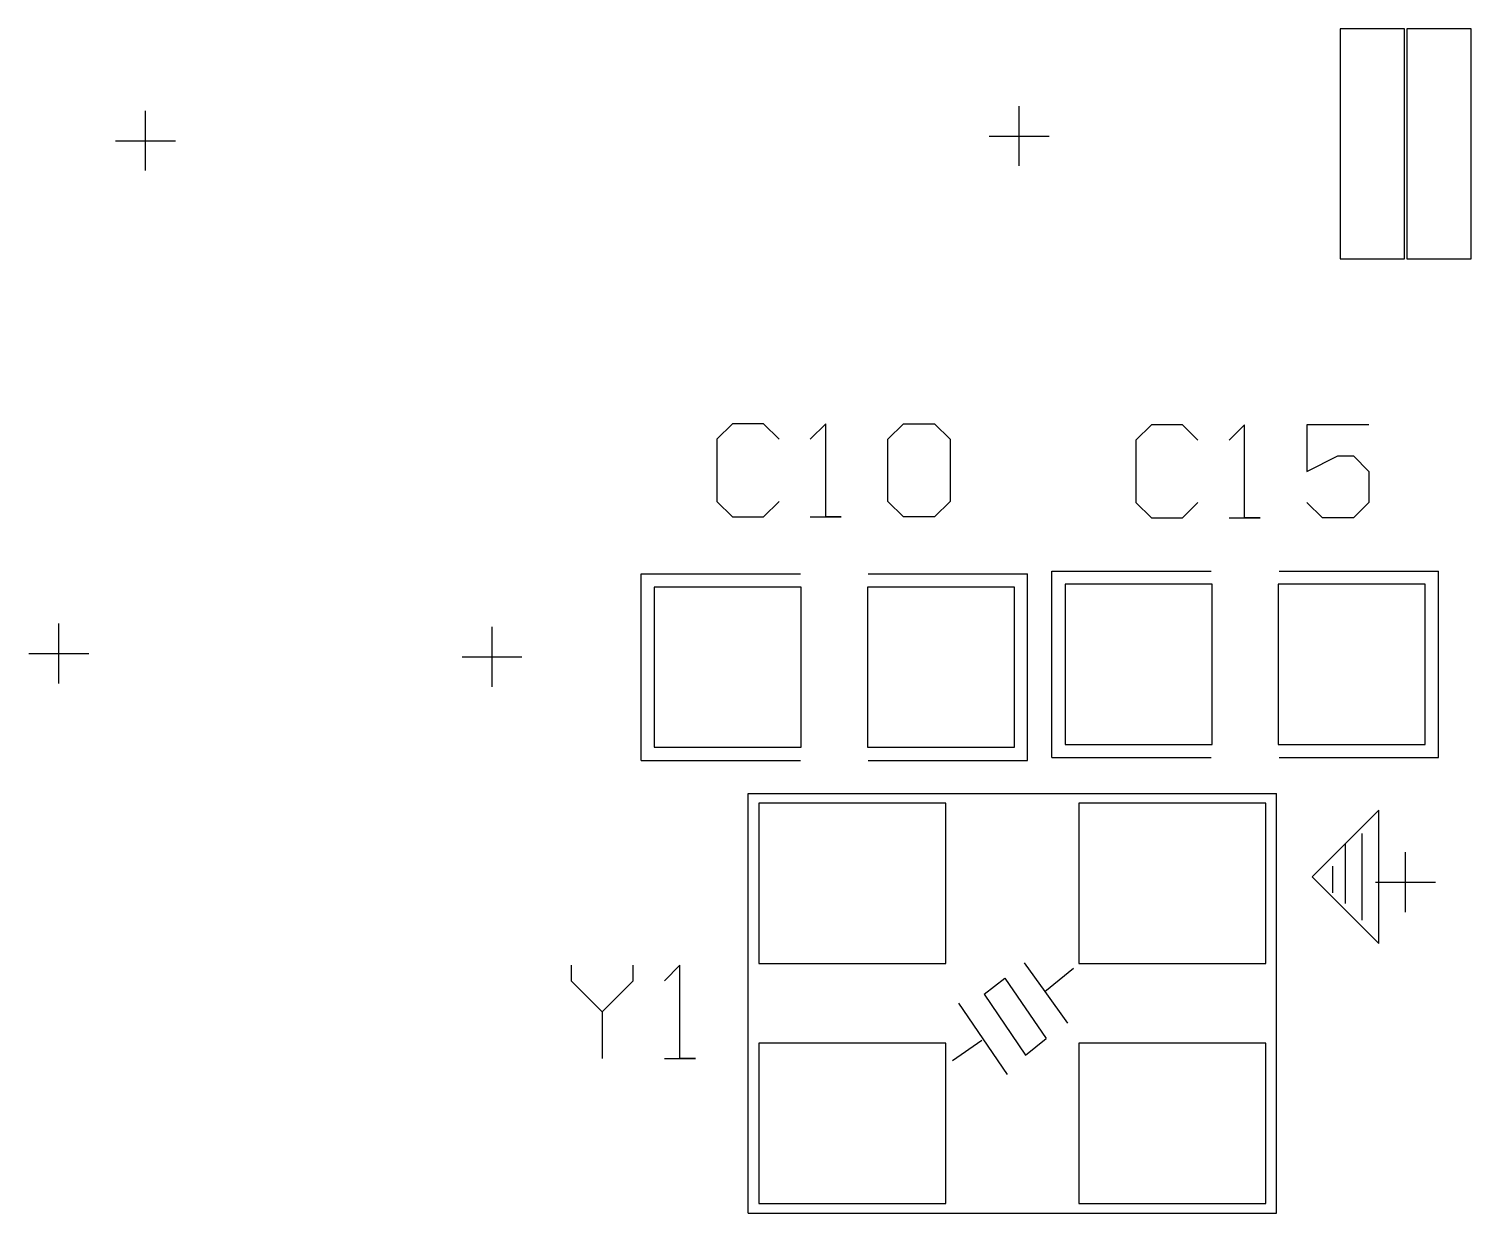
# Model space of a CAD drawing. Extents: x -69.4 to 29.6, y -21.9 to 37.7.
# Drawn here: x -42.61 to -31.78, y 2.6 to 11.49 of the extents above; entities that cross this region are included whole.
import ezdxf

# ---------------------------------------------------------------- set-up
doc = ezdxf.new("R2010")
doc.units = 0
doc.layers.get('0').update_dxf_attribs({"linetype": 'CONTINUOUS'})
for name, color, linetype in [('gg1', 1, 'CONTINUOUS'), ('gto', 5, 'CONTINUOUS'), ('gts', 1, 'CONTINUOUS')]:
    doc.layers.add(name, color=color, linetype=linetype)

# ---------------------------------------------------------------- blocks, each defined once
blk = doc.blocks.new('D49')
blk.add_lwpolyline([(-0.701499, -0.601499), (0.701499, -0.601499), (0.701499, 0.601499), (-0.701499, 0.601499)], close=True)
blk = doc.blocks.new('D51')
blk.add_lwpolyline([(-0.551499, -0.601499), (0.551499, -0.601499), (0.551499, 0.601499), (-0.551499, 0.601499)], close=True)
blk = doc.blocks.new('D67')
blk.add_lwpolyline([(-0.2415, -0.863498), (0.2415, -0.863498), (0.2415, 0.863498), (-0.2415, 0.863498)], close=True)

msp = doc.modelspace()

# ---------------------------------------------------------------- linework, layer by layer
at = {"layer": 'gg1', "color": 1}
for points in [[(-41.730083, 10.425021), (-41.730083, 10.875022)], [(-35.17507, 10.460021), (-35.17507, 10.910022)], [(-41.955084, 10.650021), (-41.505083, 10.650021)], [(-35.400071, 10.685021), (-34.95007, 10.685021)], [(-42.380085, 6.575013), (-42.380085, 7.025014)], [(-39.130078, 6.550013), (-39.130078, 7.000014)], [(-42.605085, 6.800014), (-42.155084, 6.800014)], [(-39.355079, 6.775014), (-38.905078, 6.775014)], [(-32.275065, 4.86001), (-32.275065, 5.310011)], [(-32.500065, 5.08501), (-32.050064, 5.08501)]]:
    msp.add_lwpolyline(points, dxfattribs=at)
at = {"layer": 'gto', "color": 5}
for points in [[(-36.976074, 8.409017), (-37.092074, 8.525017), (-37.325075, 8.525017), (-37.442075, 8.409017), (-37.442075, 7.942016), (-37.325075, 7.826016), (-37.092074, 7.826016), (-36.976074, 7.942016)], [(-36.742073, 7.826016), (-36.509073, 7.826016), (-36.626073, 7.826016), (-36.626073, 8.525017), (-36.742073, 8.409017)], [(-36.159072, 8.409017), (-36.042072, 8.525017), (-35.809072, 8.525017), (-35.693071, 8.409017), (-35.693071, 7.942016), (-35.809072, 7.826016), (-36.042072, 7.826016), (-36.159072, 7.942016), (-36.159072, 8.409017)], [(-33.833068, 8.401017), (-33.949068, 8.517017), (-34.182068, 8.517017), (-34.299069, 8.401017), (-34.299069, 7.934016), (-34.182068, 7.818016), (-33.949068, 7.818016), (-33.833068, 7.934016)], [(-33.599067, 7.818016), (-33.366067, 7.818016), (-33.483067, 7.818016), (-33.483067, 8.517017), (-33.599067, 8.401017)], [(-32.550065, 8.517017), (-33.016066, 8.517017), (-33.016066, 8.168016), (-32.783066, 8.284017), (-32.666065, 8.284017), (-32.550065, 8.168016), (-32.550065, 7.934016), (-32.666065, 7.818016), (-32.899066, 7.818016), (-33.016066, 7.934016)], [(-38.012076, 5.998012), (-38.012076, 7.398015)], [(-38.012076, 7.398015), (-36.816074, 7.398015)], [(-36.308073, 7.398015), (-35.11207, 7.398015)], [(-35.11207, 5.998012), (-35.11207, 7.398015)], [(-34.92907, 6.020012), (-34.92907, 7.420015)], [(-34.92907, 7.420015), (-33.733067, 7.420015)], [(-33.225066, 7.420015), (-32.029064, 7.420015)], [(-32.029064, 6.020012), (-32.029064, 7.420015)], [(-38.012076, 5.998012), (-36.816074, 5.998012)], [(-36.308073, 5.998012), (-35.11207, 5.998012)], [(-34.92907, 6.020012), (-33.733067, 6.020012)], [(-33.225066, 6.020012), (-32.029064, 6.020012)], [(-37.207074, 2.600005), (-37.207074, 5.749011), (-33.245066, 5.749011)], [(-33.245066, 2.600005), (-33.245066, 5.749011)], [(-32.976066, 5.12501), (-32.476065, 5.625011)], [(-32.476065, 4.625009), (-32.476065, 5.625011)], [(-32.601065, 4.80001), (-32.601065, 5.450011)], [(-32.726065, 4.92501), (-32.726065, 5.375011)], [(-32.822066, 5.00401), (-32.822066, 5.20401)], [(-32.976066, 5.12501), (-32.476065, 4.625009)], [(-38.536077, 4.461009), (-38.536077, 4.344009), (-38.303077, 4.111008), (-38.070076, 4.344009), (-38.070076, 4.461009)], [(-37.836076, 3.761008), (-37.603075, 3.761008), (-37.720075, 3.761008), (-37.720075, 4.461009), (-37.836076, 4.344009)], [(-35.13707, 4.480009), (-34.98207, 4.264009), (-34.81307, 4.025008)], [(-34.98207, 4.264009), (-34.76707, 4.439009)], [(-35.437071, 4.245008), (-35.282071, 4.363009)], [(-35.282071, 4.363009), (-34.97307, 3.912008)], [(-35.437071, 4.245008), (-35.12807, 3.786008), (-34.97307, 3.912008)], [(-35.630071, 4.175008), (-35.264071, 3.640007)], [(-38.303077, 4.111008), (-38.303077, 3.761008)], [(-35.674071, 3.747007), (-35.456071, 3.898008)], [(-37.207074, 2.600005), (-33.245066, 2.600005)]]:
    msp.add_lwpolyline(points, dxfattribs=at)

# ---------------------------------------------------------------- block references
at = {"layer": 'gts'}
for name, p in [('D67', (-32.525065, 10.626021)), ('D67', (-32.025064, 10.626021)), ('D51', (-37.362075, 6.698013)), ('D51', (-35.762072, 6.698013)), ('D51', (-34.279069, 6.720013)), ('D51', (-32.679065, 6.720013)), ('D49', (-36.426073, 5.07501)), ('D49', (-34.026068, 5.07501)), ('D49', (-36.426073, 3.275007)), ('D49', (-34.026068, 3.275007))]:
    msp.add_blockref(name, p, dxfattribs=at)

doc.saveas('drawing.dxf')
